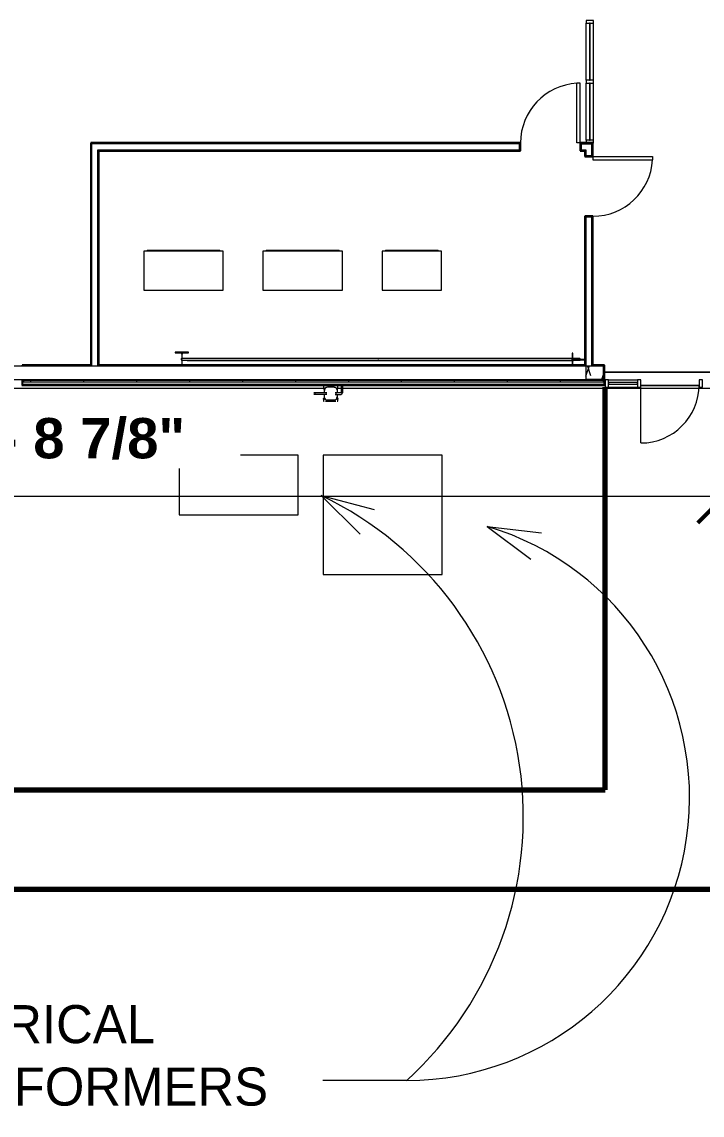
# Model space of a CAD drawing. Header units: inches. Extents: x 20001 to 27263, y -26025 to -18997.
# Drawn here: x 22459 to 22870, y -23240 to -22579 of the extents above; entities that cross this region are included whole.
import ezdxf

# ---------------------------------------------------------------- set-up
doc = ezdxf.new("R2010")
doc.units = ezdxf.units.IN
doc.header["$MEASUREMENT"] = 0
for name, color, linetype, lineweight in [('A-ANNO-DIMS', 211, 'Continuous', 9), ('A-ANNO-DIMS-256', 211, 'Continuous', 9), ('A-DOOR', 31, 'Continuous', 13), ('A-FLOR', 192, 'Continuous', 13), ('A-GLAZ-CURT', 52, 'Continuous', 13), ('A-GLAZ-CWMG', 51, 'Continuous', 13), ('A-SITE-ROAD', 130, 'Continuous', 70), ('A-SITE-SWLK', 140, 'Continuous', 70), ('A-WALL', 113, 'Continuous', 13), ('A-WALL-PATT', 111, 'Continuous', 25), ('C-TOPO', 7, 'Continuous', 13), ('E-ELEC-EQPM', 71, 'Continuous', 13), ('G-ANNO-TEXT', 231, 'Continuous', 9), ('I-WALL', 2, 'Continuous', 13), ('L-SITE-WALL', 31, 'Continuous', 13), ('P-SANR-FIXT', 6, 'Continuous', 13), ('S-BEAM', 12, 'Continuous', 13), ('S-COLS', 52, 'Continuous', 13)]:
    doc.layers.add(name, color=color, linetype=linetype, lineweight=lineweight)
doc.styles.add('Arial_B', font='arialbd.ttf', dxfattribs={"height": 24.354149})
doc.styles.add('Century Gothic', font='GOTHIC.TTF', dxfattribs={"height": 22.993789})
doc.dimstyles.new('OD_Dimension_1', dxfattribs={"dimscale": 12, "dimtxt": 24, "dimasz": 2.666667, "dimexe": 2, "dimexo": 1.333333, "dimgap": 1.333333, "dimtad": 1, "dimdec": 3, "dimrnd": 0.125, "dimzin": 1, "dimdsep": 46, "dimlunit": 4, "dimtxsty": 'Arial_B', "dimblk1": 'OBLIQUE', "dimblk2": 'OBLIQUE', "dimsah": 1, "dimcen": 0.09, "dimdle": 2, "dimazin": 0, "dimtfac": 1, "dimtdec": 4, "dimtix": 1, "dimtmove": 0, "dimatfit": 3, "dimfxl": 1, "dimtvp": 1, "dimtfill": 1, "dimfrac": 2, "dimtolj": 1, "dimtzin": 0, "dimlwd": 13, "dimlwe": 13, "dimarcsym": 2})
pattern_1 = [(0, (0, 0), (81.92, 20.48), [3.379, -58.061, 3.379, -58.061, -327.68]), (0, (0, 0), (81.92, 20.48), [-122.88, 3.379, -119.501, 3.379, -58.061, -143.36]), (0, (0, 0), (81.92, 20.48), [-307.2, 3.379, -37.581, 3.379, -99.021]), (120, (30.72, 10.24), (-58.6962, 60.704801), [3.379, -58.061, 3.379, -58.061, -327.68]), (120, (30.72, 10.24), (-58.6962, 60.704801), [-122.88, 3.379, -119.501, 3.379, -58.061, -143.36]), (120, (30.72, 10.24), (-58.6962, 60.704801), [-307.2, 3.379, -37.581, 3.379, -99.021]), (240, (40.96, 51.2), (-23.2238, -81.184801), [3.379, -58.061, 3.379, -58.061, -327.68]), (240, (40.96, 51.2), (-23.2238, -81.184801), [-122.88, 3.379, -119.501, 3.379, -58.061, -143.36]), (240, (40.96, 51.2), (-23.2238, -81.184801), [-307.2, 3.379, -37.581, 3.379, -99.021])]

# ---------------------------------------------------------------- blocks, each defined once
blk = doc.blocks.new('Struct_Xcel_Sports Complex_rvt-1-Site Plan - Phase 1')
at = {"layer": 'A-FLOR', "color": 7}
blk.add_line((22941.27, -22790.8), (22810.7, -22790.8), dxfattribs=at)
at = {"layer": 'L-SITE-WALL', "color": 7}
for p, q in [((22810.7, -22790.8), (22941.27, -22790.8)), ((22651.42, -22798.8), (22458.52, -22798.8)), ((22810.95, -22798.8), (22652.37, -22798.8)), ((22867.77, -22798.8), (22832.58, -22798.8))]:
    blk.add_line(p, q, dxfattribs=at)
blk = doc.blocks.new('Girt_C - 8_D-1405489-Site Plan - Phase 1')
at = {"layer": 'S-BEAM'}
for p, q in [((22799.39, -22787.3), (22318.39, -22787.3)), ((22318.39, -22787.49), (22318.39, -22787.3)), ((22318.39, -22795.12), (22318.39, -22787.49)), ((22799.39, -22787.3), (22799.39, -22787.49)), ((22799.39, -22787.49), (22799.39, -22795.12)), ((22318.39, -22795.3), (22318.39, -22795.12)), ((22318.39, -22795.3), (22799.39, -22795.3)), ((22799.39, -22795.12), (22799.39, -22795.3))]:
    blk.add_line(p, q, dxfattribs=at)
blk = doc.blocks.new('Transformer-Dry-Type-Siemens - 6x6x6-1004770-Site Plan - Phase 1')
at = {"layer": 'E-ELEC-EQPM'}
for p, q in [((36, 36), (-36, 36)), ((-36, 36), (-36, -36)), ((36, -36), (36, 36)), ((-36, -36), (36, -36))]:
    blk.add_line(p, q, dxfattribs=at)
blk = doc.blocks.new('Transformer-Dry-Type-Siemens - 6x3x6-1005805-Site Plan - Phase 1')
at = {"layer": 'E-ELEC-EQPM'}
for p, q in [((36, 18), (-36, 18)), ((-36, 18), (-36, -18)), ((36, -18), (36, 18)), ((-36, -18), (36, -18))]:
    blk.add_line(p, q, dxfattribs=at)
blk = doc.blocks.new('Door_Single_Storefront - one-1371403-Site Plan - Phase 1')
at = {"layer": 'A-DOOR'}
blk.add_line((-17.59375, -35.1875), (-17.59375, 0), dxfattribs=at)
blk.add_arc((-17.59375, 0), 35.1875, 270, 0, dxfattribs=at)
blk = doc.blocks.new('System Panel - INSULATED LOW-E GLAZING _SEE ELEVATIONS FOR U-FACTOR_ SHGC_ _ LT_-1769663-Site Plan - Phase 1')
at = {"layer": 'A-GLAZ-CURT', "lineweight": 9}
for p, q in [((8.81, -0.25), (-8.81, -0.25)), ((-8.81, -0.25), (-8.81, -1.25)), ((-8.81, -1.25), (8.81, -1.25)), ((8.81, -1.25), (8.81, -0.25))]:
    blk.add_line(p, q, dxfattribs=at)
at = {"layer": 'A-GLAZ-CURT'}
for p, q in [((-8.81, -1.25), (-8.81, -0.25)), ((8.81, -0.25), (-8.81, -0.25)), ((-8.81, -1.25), (8.81, -1.25)), ((8.81, -0.25), (8.81, -1.25))]:
    blk.add_line(p, q, dxfattribs=at)
blk = doc.blocks.new('Rectangular Mullion - Exterior 2_ x 4_5_-1769661-Site Plan - Phase 1')
at = {"layer": 'A-GLAZ-CWMG'}
for p, q in [((22812.95, -22795.43), (22830.58, -22795.43)), ((22812.95, -22799.93), (22830.58, -22799.93))]:
    blk.add_line(p, q, dxfattribs=at)
blk = doc.blocks.new('Rectangular Mullion - Exterior 2_ x 4_5_-1142379-Site Plan - Phase 1')
at = {"layer": 'A-GLAZ-CWMG'}
for p, q in [((-2, 3), (0, 3)), ((-2, -1.5), (-2, 3)), ((0, 3), (0, -1.5)), ((0, -1.5), (-2, -1.5))]:
    blk.add_line(p, q, dxfattribs=at)
blk = doc.blocks.new('Rectangular Mullion - Exterior 2_ x 4_5_-827464-Site Plan - Phase 1')
at = {"layer": 'A-GLAZ-CWMG'}
for p, q in [((-1, 3), (1, 3)), ((-1, -1.5), (-1, 3)), ((1, 3), (1, -1.5)), ((1, -1.5), (-1, -1.5))]:
    blk.add_line(p, q, dxfattribs=at)
blk = doc.blocks.new('Rectangular Mullion - Interior 1_75_ x 4_5_-1220307-Site Plan - Phase 1')
at = {"layer": 'A-GLAZ-CWMG'}
for p, q in [((-1.75, 1.5), (0, 1.5)), ((-1.75, -3), (-1.75, 1.5)), ((0, 1.5), (0, -3)), ((0, -3), (-1.75, -3))]:
    blk.add_line(p, q, dxfattribs=at)
blk = doc.blocks.new('System Panel - Interior Glazing-1220306-Site Plan - Phase 1')
at = {"layer": 'A-GLAZ-CURT', "lineweight": 9}
for p, q in [((17.21875, 0.9375), (-17.21875, 0.9375)), ((-17.21875, 0.9375), (-17.21875, 0.5625)), ((-17.21875, 0.5625), (17.21875, 0.5625)), ((17.21875, 0.5625), (17.21875, 0.9375))]:
    blk.add_line(p, q, dxfattribs=at)
blk = doc.blocks.new('Rectangular Mullion - Interior 1_75_ x 4_5_-1214730-Site Plan - Phase 1')
at = {"layer": 'A-GLAZ-CWMG'}
for p, q in [((22799.52, -22650.74), (22799.52, -22616.3)), ((22804.02, -22650.74), (22804.02, -22616.3))]:
    blk.add_line(p, q, dxfattribs=at)
blk = doc.blocks.new('Rectangular Mullion - Interior 1_75_ x 4_5_-1220285-Site Plan - Phase 1')
at = {"layer": 'A-GLAZ-CWMG'}
for p, q in [((-0.875, 1.5), (0.875, 1.5)), ((-0.875, -3), (-0.875, 1.5)), ((0.875, 1.5), (0.875, -3)), ((0.875, -3), (-0.875, -3))]:
    blk.add_line(p, q, dxfattribs=at)
blk = doc.blocks.new('Round Bar - 1_-1778723-Site Plan - Phase 1')
at = {"layer": 'S-BEAM'}
for p, q in [((22791.14, -22782.55), (22555.06, -22782.55)), ((22555.06, -22783.55), (22674.18, -22783.55)), ((22795.82, -22782.55), (22791.61, -22782.55)), ((22792.01, -22783.55), (22795.82, -22783.55))]:
    blk.add_line(p, q, dxfattribs=at)
for centre, start_param, end_param in [((22555.06, -22783.05), 0, 3.141593), ((22555.06, -22783.05), 3.141593, 6.283185), ((22795.82, -22783.05), 4.712389, 6.283185), ((22795.82, -22783.05), 3.141593, 3.707225)]:
    blk.add_ellipse(centre, major_axis=(0, 0.5), ratio=0.535131, start_param=start_param, end_param=end_param, dxfattribs=at)
blk = doc.blocks.new('Round Bar - 1_-1778817-Site Plan - Phase 1')
at = {"layer": 'S-BEAM'}
for p, q in [((22791.18, -22782.8), (22673.67, -22782.8)), ((22558.4, -22783.8), (22791.18, -22783.8))]:
    blk.add_line(p, q, dxfattribs=at)
for start_param, end_param in [(0, 3.141593), (3.141593, 6.283185)]:
    blk.add_ellipse((22791.18, -22783.3), major_axis=(0, 0.5), ratio=0.56248, start_param=start_param, end_param=end_param, dxfattribs=at)
blk = doc.blocks.new('Transformer Switchboard - 24_deep x 48_ wide x 90_H-1281217-Site Plan - Phase 1')
at = {"layer": 'E-ELEC-EQPM'}
for p, q in [((24, 0), (-24, 0)), ((-24, 0), (-24, -23.5)), ((24, -23.5), (24, 0)), ((-24, -23.5), (24, -23.5)), ((-22, -23.5), (-22, -24)), ((22, -24), (-22, -24)), ((22, -24), (22, -23.5))]:
    blk.add_line(p, q, dxfattribs=at)
blk = doc.blocks.new('Transformer Switchboard - 24_deep x 36_ wide x 90_H-1281523-Site Plan - Phase 1')
at = {"layer": 'E-ELEC-EQPM'}
for p, q in [((18, 0), (-18, 0)), ((-18, 0), (-18, -23.5)), ((18, -23.5), (18, 0)), ((-18, -23.5), (18, -23.5)), ((-16, -23.5), (-16, -24)), ((16, -24), (-16, -24)), ((16, -24), (16, -23.5))]:
    blk.add_line(p, q, dxfattribs=at)
blk = doc.blocks.new('Single-Flush - 36_ x 84_-1318898-Site Plan - Phase 1')
at = {"layer": 'A-DOOR'}
for p, q in [((16, 2.44), (16, 38.45)), ((18, 38.45), (16, 38.45)), ((18, 2.44), (18, 38.45)), ((18, 2.44), (16, 2.44))]:
    blk.add_line(p, q, dxfattribs=at)
at = {"layer": 'A-DOOR', "lineweight": 9}
blk.add_arc((18, 2.44), 36.07, 93.17885, 180, dxfattribs=at)
blk = doc.blocks.new('Rectangular Mullion - Interior 1_75_ x 4_5_-1314717-Site Plan - Phase 1')
at = {"layer": 'A-GLAZ-CWMG'}
for p, q in [((22799.52, -22542.18), (22799.52, -22507.74)), ((22804.02, -22542.18), (22804.02, -22507.74))]:
    blk.add_line(p, q, dxfattribs=at)
blk = doc.blocks.new('Rectangular Mullion - Interior 1_75_ x 4_5_-1314720-Site Plan - Phase 1')
at = {"layer": 'A-GLAZ-CWMG'}
for p, q in [((-0.875, 1.5), (0.875, 1.5)), ((-0.875, -3), (-0.875, 1.5)), ((0.875, 1.5), (0.875, -3)), ((0.875, -3), (-0.875, -3))]:
    blk.add_line(p, q, dxfattribs=at)
blk = doc.blocks.new('gas_meter-250_cfh_2214 - gas_meter-250_cfh_2214-1353211-Site Plan - Phase 1')
at = {"layer": 'P-SANR-FIXT'}
for p, q in [((-2.99, 0.37), (-9.24, 0.37)), ((-4.4, 4.34), (-4.4, 3.16)), ((-4.4, 3.16), (-4.06, 3.16)), ((-3.79, 4.61), (-4.13, 4.61)), ((-4.06, 3.16), (-3.31, 3.16)), ((-3.96, 1.77), (-3.96, 0.36)), ((-3.96, 1.77), (-3.96, 0.36)), ((-3.75, 2.97), (-3.75, 2.59)), ((-3.75, 2.18), (-3.75, 1.77)), ((-3.68, 2.18), (-3.75, 2.18)), ((3.06, 4.61), (-3.06, 4.61)), ((2.04, 3.77), (-1.96, 3.77)), ((2.04, 3.77), (-1.96, 3.77)), ((3.33, 3.16), (4.06, 3.16)), ((6.15, 0.5), (3.51, 0.5)), ((3.75, 2.62), (3.75, 2.97)), ((4.13, 4.61), (3.79, 4.61)), ((4.4, 3.16), (3.97, 2.46)), ((4.04, 0.48), (4.04, 1.77)), ((4.04, 0.48), (4.04, 1.77)), ((4.06, 3.16), (4.4, 3.16)), ((4.4, 3.16), (4.4, 4.34)), ((6.26, 5.12), (6.26, 0.61)), ((7.26, 0.61), (7.26, 5.12)), ((-9.94, 0), (-10.24, 0)), ((-9.24, 0), (-9.47, 0)), ((-9.24, -0.38), (-2.99, -0.38)), ((-4.4, -3.34), (-4.33, -3.13)), ((-4.4, -3.34), (-4.4, -4.57)), ((-4.06, -3.34), (-4.4, -3.34)), ((-4.28, -4.69), (-3.94, -4.69)), ((-3.31, -3.34), (-4.06, -3.34)), ((-3.96, -0.36), (-3.96, -1.98)), ((-3.96, -0.36), (-3.96, -1.98)), ((-3.75, -1.98), (-3.75, -2.1)), ((-3.75, -2.66), (-3.75, -3.07)), ((-3.75, -3.07), (-3.62, -3.07)), ((-3.62, -3.07), (-3.75, -3.07)), ((-3.06, -4.69), (3.06, -4.69)), ((-2.65, 0), (-2.99, 0)), ((-2.49, -3.98), (-2.72, -3.75)), ((-1.97, -3.98), (-2.49, -3.98)), ((-2.49, -3.98), (-1.97, -3.98)), ((-2.47, -3.75), (-1.97, -3.75)), ((-2.24, 0), (-2.4, 0)), ((2.03, -3.98), (-1.97, -3.98)), ((-1.96, -3.98), (2.04, -3.98)), ((-1.96, -3.98), (2.04, -3.98)), ((2.03, -3.98), (2.55, -3.98)), ((2.55, -3.98), (2.03, -3.98)), ((2.04, -3.75), (2.22, -3.75)), ((2.78, -3.75), (2.55, -3.98)), ((2.76, 0), (2.84, 0)), ((3.25, 0), (3.51, 0)), ((4.06, -3.34), (3.37, -3.34)), ((3.51, -0.5), (6.15, -0.5)), ((3.62, -3.07), (3.75, -3.07)), ((3.75, -3.07), (3.62, -3.07)), ((3.75, -2.59), (3.75, -2.44)), ((3.75, -3.07), (3.75, -2.85)), ((3.94, -4.69), (4.28, -4.69)), ((4.04, -1.98), (4.04, -0.47)), ((4.04, -1.98), (4.04, -0.47)), ((4.4, -3.34), (4.06, -3.34)), ((4.4, -4.57), (4.4, -3.34))]:
    blk.add_line(p, q, dxfattribs=at)
at = {"layer": 'P-SANR-FIXT', "flags": 128}
for points in [[(-9.24, 0.37), (-9.89, 0.37), (-10.22, 0.37), (-10.24, 0.37)], [(-3.88, 2.47), (-4.12, 2.61), (-4.4, 3.16)], [(-1.96, 3.77), (-2.92, 3.52), (-3.64, 2.85), (-3.95, 1.9), (-3.96, 1.77)], [(-2.24, 0.37), (-2.47, 0.37), (-2.99, 0.37)], [(4.04, 1.77), (3.8, 2.73), (3.12, 3.46), (2.18, 3.77), (2.04, 3.77)], [(3.51, 0.5), (2.97, 0.5), (2.76, 0.5)], [(6.26, 0.61), (6.21, 0.52), (6.15, 0.5)], [(6.15, -0.5), (6.85, -0.26), (7.24, 0.36), (7.26, 0.61)], [(-10.24, -0.38), (-10, -0.38), (-9.39, -0.38), (-9.24, -0.38)], [(-4.31, -3.08), (-4.16, -2.65), (-4, -2.56)], [(-3.96, -1.98), (-3.71, -2.94), (-3.03, -3.67), (-2.09, -3.98), (-1.96, -3.98)], [(-2.99, -0.38), (-2.44, -0.38), (-2.24, -0.38)], [(2.04, -3.98), (3.01, -3.73), (3.73, -3.06), (4.04, -2.11), (4.04, -1.98)], [(2.76, -0.5), (3, -0.5), (3.51, -0.5)], [(3.75, -2.41), (4.11, -2.6), (4.4, -3.27), (4.4, -3.34)]]:
    blk.add_lwpolyline(points, dxfattribs=at)
at = {"layer": 'P-SANR-FIXT'}
for centre, radius, start, end in [((-1.96, 1.77), 2, 90, 180), ((-1.96, 1.77), 1.84, 165, 180), ((2.04, 1.77), 2, 360, 90), ((2.04, 1.77), 1.84, 75, 90), ((-1.96, -1.98), 2, 180, 270), ((-1.96, -1.98), 1.84, 255, 270), ((2.04, -1.98), 2, 270, 360), ((2.04, -1.98), 1.84, 345, 0)]:
    blk.add_arc(centre, radius, start, end, dxfattribs=at)
blk = doc.blocks.new('Single-Flush - 36_ x 84_-1318930-Site Plan - Phase 1')
at = {"layer": 'A-DOOR'}
for p, q in [((16, -2.44), (16, -38.45)), ((18, -2.44), (16, -2.44)), ((18, -2.44), (18, -38.45)), ((18, -38.45), (16, -38.45))]:
    blk.add_line(p, q, dxfattribs=at)
at = {"layer": 'A-DOOR', "lineweight": 9}
blk.add_arc((18, -2.44), 36.07, 180, 266.82115, dxfattribs=at)
blk = doc.blocks.new('DIMBLOCK70-Site Plan - Phase 1')
at = {"layer": 'A-ANNO-DIMS-256', "lineweight": 13}
for p, q in [((22058.14, -22806.8), (22058.14, -22889.77)), ((22058.14, -22865.77), (22058.14, -22806.8)), ((22883.02, -22859.15), (22883.02, -22889.77)), ((22883.02, -22865.77), (22883.02, -22859.15)), ((22058.14, -22865.77), (22883.02, -22865.77))]:
    blk.add_line(p, q, dxfattribs=at)
at = {"layer": 'A-ANNO-DIMS-256', "lineweight": 50}
for p, q in [((22058.14, -22865.77), (22074.14, -22849.77)), ((22883.02, -22865.77), (22899.02, -22849.77)), ((22058.14, -22865.77), (22042.14, -22881.77)), ((22883.02, -22865.77), (22867.02, -22881.77))]:
    blk.add_line(p, q, dxfattribs=at)
at = {"layer": 'A-ANNO-DIMS-256', "color": 0, "lineweight": 13, "insert": (22389.24, -22818.56), "char_height": 24.3541, "width": 195.2, "attachment_point": 1, "line_spacing_factor": 0.938532, "style": 'Arial_B', "bg_fill": 3, "box_fill_scale": 1.25, "bg_fill_color": 0, "bg_fill_transparency": 0}
blk.add_mtext('68\' - 8 7/8"', dxfattribs=at)
blk = doc.blocks.new('_Oblique')
at = {"color": 0, "linetype": 'ByBlock', "lineweight": -2}
blk.add_line((-0.5, -0.5), (0.5, 0.5), dxfattribs=at)
blk = doc.blocks.new('DIMBLOCK71-Site Plan - Phase 1')
at = {"layer": 'A-ANNO-DIMS-256', "lineweight": 50}
for p, q in [((22883.02, -22865.77), (22899.02, -22849.77)), ((23954.27, -22865.77), (23970.27, -22849.77)), ((22883.02, -22865.77), (22867.02, -22881.77)), ((23954.27, -22865.77), (23938.27, -22881.77))]:
    blk.add_line(p, q, dxfattribs=at)
at = {"layer": 'A-ANNO-DIMS-256', "lineweight": 13}
for p, q in [((22883.02, -22859.15), (22883.02, -22889.77)), ((22883.02, -22865.77), (22883.02, -22859.15)), ((23954.27, -22859.15), (23954.27, -22889.77)), ((23954.27, -22865.77), (23954.27, -22859.15)), ((22883.02, -22865.77), (23954.27, -22865.77))]:
    blk.add_line(p, q, dxfattribs=at)
at = {"layer": 'A-ANNO-DIMS-256', "color": 0, "lineweight": 13, "insert": (23337.31, -22818.56), "char_height": 24.3541, "width": 195.2, "attachment_point": 1, "line_spacing_factor": 0.938532, "style": 'Arial_B', "bg_fill": 3, "box_fill_scale": 1.25, "bg_fill_color": 0, "bg_fill_transparency": 0}
blk.add_mtext('89\' - 3 1/4"', dxfattribs=at)

msp = doc.modelspace()

# ---------------------------------------------------------------- hatches: boundary and pattern name
at = {"layer": 'A-WALL-PATT', "lineweight": 9}
h = msp.add_hatch(dxfattribs=at)
h.set_pattern_fill('FP_9', color=256, style=0, pattern_type=2)
h.set_pattern_definition(pattern_1)
h.paths.add_polyline_path([(22795.9527, -22654.8028), (22796.5777, -22654.8028), (22796.5777, -22652.9903), (22803.0152, -22652.9903), (22803.0152, -22652.3653), (22795.9527, -22652.3653)], flags=0)
h.paths.add_polyline_path([(22759.3277, -22654.8028), (22759.9527, -22654.8028), (22759.9527, -22652.3653), (22500.1402, -22652.3653), (22500.1402, -22652.9903), (22759.3277, -22652.9903)], flags=0)
h = msp.add_hatch(dxfattribs=at)
h.set_pattern_fill('FP_9', color=256, style=0, pattern_type=2)
h.set_pattern_definition(pattern_1)
h.paths.add_polyline_path([(22759.9527, -22657.2403), (22759.9527, -22654.8028), (22759.3277, -22654.8028), (22759.3277, -22656.6153), (22504.3902, -22656.6153), (22504.3902, -22657.2403), (22752.5557, -22657.2403)], flags=0)
h.paths.add_polyline_path([(22795.9527, -22657.2403), (22798.7652, -22657.2403), (22798.7652, -22656.6153), (22796.5777, -22656.6153), (22796.5777, -22654.8028), (22795.9527, -22654.8028)], flags=0)
h = msp.add_hatch(dxfattribs=at)
h.set_pattern_fill('FP_9', color=256, style=0, pattern_type=2)
h.set_pattern_definition(pattern_1)
h.paths.add_polyline_path([(22505.0152, -22787.3028), (22505.0152, -22657.2403), (22504.3902, -22657.2403), (22504.3902, -22787.3028)], flags=0)
h = msp.add_hatch(dxfattribs=at)
h.set_pattern_fill('FP_10', color=256, style=0, pattern_type=2)
h.set_pattern_definition([(161.57, (1.28, 1.28), (-10.24040374, -0.00056827), [0, -72.858, 8.09, 0]), (18.43, (-1.28, 1.28), (-10.24040374, 0.00056827), [0, -72.858, 8.09, 0]), (108.43, (1.28, 1.28), (5.1184649, -25.6019259), [24.282, -56.666]), (71.57, (-1.28, 1.28), (5.1184649, 25.6019259), [24.282, -56.666])])
h.paths.add_polyline_path([(22318.3902, -22795.3028), (22318.3902, -22787.3028), (22314.7652, -22787.4122), (22314.7652, -22795.3028)], flags=0)
h.paths.add_polyline_path([(22806.0011, -22795.3028), (22809.9527, -22795.3028), (22809.9527, -22787.3028), (22799.3902, -22787.4122), (22799.3902, -22795.3028)], flags=0)
h = msp.add_hatch(dxfattribs=at)
h.set_pattern_fill('FP_12', color=256, style=0, pattern_type=2)
h.set_pattern_definition([(0, (0, 0), (40.96, 10.24), [3.379, -27.341, 3.379, -27.341, -163.84]), (0, (0, 0), (40.96, 10.24), [-61.44, 3.379, -58.061, 3.379, -27.341, -71.68]), (0, (0, 0), (40.96, 10.24), [-153.6, 3.379, -17.101, 3.379, -47.821]), (120, (15.36, 5.12), (-29.3481, 30.3524005), [3.379, -27.341, 3.379, -27.341, -163.84]), (120, (15.36, 5.12), (-29.3481, 30.3524005), [-61.44, 3.379, -58.061, 3.379, -27.341, -71.68]), (120, (15.36, 5.12), (-29.3481, 30.3524005), [-153.6, 3.379, -17.101, 3.379, -47.821]), (240, (20.48, 25.6), (-11.6119, -40.5924005), [3.379, -27.341, 3.379, -27.341, -163.84]), (240, (20.48, 25.6), (-11.6119, -40.5924005), [-61.44, 3.379, -58.061, 3.379, -27.341, -71.68]), (240, (20.48, 25.6), (-11.6119, -40.5924005), [-153.6, 3.379, -17.101, 3.379, -47.821])])
h.paths.add_polyline_path([(22806.0011, -22795.8028), (22809.9527, -22795.8028), (22809.9527, -22795.3028), (22459.5152, -22795.3028), (22459.5152, -22795.8028), (22779.2784, -22795.8028)], flags=0)
h.paths.add_polyline_path([(22314.7652, -22795.8028), (22419.3277, -22795.8028), (22419.3277, -22795.3028), (22314.7652, -22795.303)], flags=0)
h = msp.add_hatch(dxfattribs=at)
h.set_pattern_fill('FP_13', color=256, style=0, pattern_type=2)
h.set_pattern_definition([(0, (0, 0), (0, 32), []), (90, (0, 0), (-32, 2e-15), [])])
h.paths.add_polyline_path([(22419.3277, -22796.8028), (22419.3277, -22795.8028), (22314.7652, -22795.8028), (22314.7652, -22796.8028), (22324.9931, -22796.8028)], flags=0)
h.paths.add_polyline_path([(22485.3291, -22796.8028), (22809.9527, -22796.8028), (22809.9527, -22795.8028), (22459.5152, -22795.8028), (22459.5152, -22796.8028)], flags=0)
at = {"layer": 'S-COLS', "lineweight": 9}
h = msp.add_hatch(dxfattribs=at)
h.set_pattern_fill('FP_8', color=256, style=0, pattern_type=2)
h.set_pattern_definition([(45, (0, 0), (-25.342707, 25.342707), []), (45, (0, 38.4), (-25.342707, 25.342707), [])])
h.paths.add_polyline_path([(22791.5738, -22787.3028), (22791.5738, -22784.1387), (22791.7763, -22783.6498), (22792.2652, -22783.4473), (22798.2652, -22783.4473), (22798.7541, -22783.6498), (22798.9566, -22784.1387), (22798.9566, -22787.3028), (22799.3902, -22787.3028), (22799.3902, -22779.3028), (22798.9566, -22779.3028), (22798.9566, -22782.4669), (22798.7541, -22782.9558), (22798.2652, -22783.1583), (22792.2652, -22783.1583), (22791.7763, -22782.9558), (22791.5738, -22782.4669), (22791.5738, -22779.3028), (22791.1402, -22779.3028), (22791.216, -22782.832), (22791.3751, -22782.9493), (22791.4575, -22783.3028), (22791.3751, -22783.6564), (22791.1402, -22783.8293), (22791.1402, -22787.3028)], flags=0)

# ---------------------------------------------------------------- linework, layer by layer
at = {"layer": 'A-SITE-ROAD'}
msp.add_line((22031.2352, -23103.0856), (23200.6077, -23103.0856), dxfattribs=at)
at = {"layer": 'A-SITE-SWLK'}
for p, q in [((22811.0152, -23043.0856), (22811.0152, -22799.9278)), ((22178.1402, -23043.0856), (22811.0152, -23043.0856))]:
    msp.add_line(p, q, dxfattribs=at)
at = {"layer": 'A-WALL', "lineweight": 9}
for p, q in [((22759.3277, -22652.9903), (22500.7652, -22652.9903)), ((22500.7652, -22787.3028), (22500.7652, -22652.9903)), ((22504.3902, -22656.6153), (22759.3277, -22656.6153)), ((22504.3902, -22787.3028), (22504.3902, -22656.6153)), ((22759.3277, -22656.6153), (22759.3277, -22652.9903)), ((22796.5777, -22652.9903), (22796.5777, -22656.6153)), ((22796.5777, -22652.9903), (22803.0152, -22652.9903)), ((22796.5777, -22656.6153), (22799.3902, -22656.6153)), ((22799.3902, -22656.6153), (22799.3902, -22659.9591)), ((22803.0152, -22659.9591), (22803.0152, -22652.9903)), ((22799.3902, -22659.9591), (22803.0152, -22659.9591)), ((22799.3902, -22697.2091), (22799.3902, -22787.3028)), ((22803.0152, -22697.2091), (22799.3902, -22697.2091)), ((22803.0152, -22787.3028), (22803.0152, -22697.2091)), ((22500.1402, -22786.5528), (22500.1402, -22787.3028)), ((22505.0152, -22786.5528), (22505.0152, -22787.3028)), ((22798.7652, -22786.5528), (22798.7652, -22787.3028)), ((22809.9527, -22787.3028), (22799.3902, -22787.3028)), ((22803.6402, -22786.5528), (22803.6402, -22787.3028)), ((22809.9527, -22796.8028), (22809.9527, -22787.3028)), ((22810.7027, -22796.8028), (22458.7652, -22796.8028)), ((22459.5152, -22795.2576), (22459.5152, -22796.8028)), ((22809.9527, -22795.8028), (22459.5152, -22795.8028)), ((22809.9527, -22795.3028), (22799.3902, -22795.3028)), ((22810.7027, -22798.3028), (22458.7652, -22798.3028))]:
    msp.add_line(p, q, dxfattribs=at)
at = {"layer": 'A-WALL', "lineweight": 25}
for p, q in [((22500.1402, -22786.5528), (22458.7652, -22786.5528)), ((22458.7652, -22786.5528), (22458.7652, -22787.3028)), ((22798.7652, -22786.5528), (22505.0152, -22786.5528)), ((22810.7027, -22786.5528), (22803.6402, -22786.5528)), ((22810.7027, -22798.6153), (22810.7027, -22786.5528)), ((22458.7652, -22795.2577), (22458.7652, -22798.6153)), ((22458.7652, -22798.6153), (22810.7027, -22798.6153))]:
    msp.add_line(p, q, dxfattribs=at)
at = {"layer": 'C-TOPO'}
for p, q in [((22811.0156, -23043.085), (22811.0156, -22799.9278)), ((22811.0156, -22799.9278), (22811.0156, -23043.085)), ((22832.5777, -22798.8032), (22867.7652, -22798.8032)), ((22867.7652, -22798.8032), (22832.5777, -22798.8032)), ((22178.1401, -23043.085), (22811.0156, -23043.085)), ((22811.0156, -23043.085), (22178.1401, -23043.085)), ((23200.6084, -23103.085), (22031.2354, -23103.085)), ((22031.2354, -23103.085), (23200.6084, -23103.085))]:
    msp.add_line(p, q, dxfattribs=at)
at = {"layer": 'G-ANNO-TEXT', "color": 137}
for p, q in [((22639.4266, -22865.3521), (22671.4425, -22873.8672)), ((22639.4266, -22865.3521), (22662.8956, -22888.7343)), ((22739.6773, -22884.0127), (22772.5689, -22887.9703)), ((22739.6773, -22884.0127), (22766.1835, -22903.8859)), ((22691.1977, -23218.6451), (22607.4385, -23218.6451))]:
    msp.add_line(p, q, dxfattribs=at)
for centre, radius, start, end in [((22546.3058, -23059.4376), 215.2689, 312.304778, 64.368633), ((22691.1977, -23047.8172), 170.8279, 270, 73.5133343)]:
    msp.add_arc(centre, radius, start, end, dxfattribs=at)
at = {"layer": 'I-WALL', "lineweight": 25}
for p, q in [((22759.9527, -22652.3653), (22500.1402, -22652.3653)), ((22500.1402, -22652.3653), (22500.1402, -22786.5528)), ((22505.0152, -22657.2403), (22759.9527, -22657.2403)), ((22505.0152, -22786.5528), (22505.0152, -22657.2403)), ((22759.9527, -22657.2403), (22759.9527, -22652.3653)), ((22803.6402, -22652.3653), (22795.9527, -22652.3653)), ((22795.9527, -22652.3653), (22795.9527, -22657.2403)), ((22795.9527, -22657.2403), (22798.7652, -22657.2403)), ((22798.7652, -22657.2403), (22798.7652, -22660.5841)), ((22803.6402, -22660.5841), (22803.6402, -22652.3653)), ((22798.7652, -22660.5841), (22803.6402, -22660.5841)), ((22798.7652, -22696.5841), (22798.7652, -22786.5528)), ((22803.6402, -22696.5841), (22798.7652, -22696.5841)), ((22803.6402, -22786.5528), (22803.6402, -22696.5841))]:
    msp.add_line(p, q, dxfattribs=at)
at = {"layer": 'L-SITE-WALL'}
for p, q in [((22640.8238, -22800.8028), (22056.1402, -22800.8028)), ((22458.5152, -22798.8028), (22651.4213, -22798.8028)), ((22641.5184, -22800.8028), (22641.1631, -22800.8028)), ((22649.1173, -22800.8028), (22648.7709, -22800.8028)), ((22651.437, -22800.8028), (22649.4566, -22800.8028)), ((22652.3665, -22798.8028), (22810.9527, -22798.8028)), ((25232.8238, -22800.8028), (22652.3872, -22800.8028)), ((22832.5777, -22798.8028), (22867.7652, -22798.8028))]:
    msp.add_line(p, q, dxfattribs=at)
at = {"layer": 'S-COLS', "lineweight": 15}
for p, q in [((22559.2652, -22778.8028), (22551.2652, -22778.8028)), ((22551.2652, -22778.8028), (22551.2652, -22779.2364)), ((22551.2652, -22779.2364), (22554.4293, -22779.2364)), ((22555.1207, -22779.9278), (22555.1207, -22782.5528)), ((22555.1207, -22783.5528), (22555.1207, -22786.1778)), ((22555.4098, -22782.5528), (22555.4098, -22779.9278)), ((22555.4098, -22786.1778), (22555.4098, -22783.5528)), ((22556.1012, -22779.2364), (22559.2652, -22779.2364)), ((22559.2652, -22779.2364), (22559.2652, -22778.8028)), ((22791.5738, -22779.3028), (22791.1402, -22779.3028)), ((22791.1402, -22779.3028), (22791.1402, -22782.8028)), ((22791.5738, -22782.4669), (22791.5738, -22779.3028)), ((22798.2652, -22783.1583), (22792.2652, -22783.1583)), ((22792.2652, -22783.4473), (22798.2652, -22783.4473)), ((22799.3902, -22779.3028), (22798.9566, -22779.3028)), ((22798.9566, -22779.3028), (22798.9566, -22782.4669)), ((22799.3902, -22787.3028), (22799.3902, -22779.3028)), ((22554.4293, -22786.8692), (22551.2652, -22786.8692)), ((22551.2652, -22786.8692), (22551.2652, -22787.3028)), ((22559.2652, -22786.8692), (22556.1012, -22786.8692)), ((22559.2652, -22787.3028), (22559.2652, -22786.8692)), ((22791.1402, -22783.8028), (22791.1402, -22787.3028)), ((22791.5738, -22787.3028), (22791.5738, -22784.1387)), ((22798.9566, -22784.1387), (22798.9566, -22787.3028))]:
    msp.add_line(p, q, dxfattribs=at)
for centre, start, end in [((22554.4293, -22779.9278), 0, 90), ((22556.1012, -22779.9278), 90, 180), ((22792.2652, -22782.4669), 180, 270), ((22792.2652, -22784.1387), 90, 180), ((22798.2652, -22782.4669), 270, 0), ((22798.2652, -22784.1387), 0, 90), ((22554.4293, -22786.1778), 270, 0), ((22556.1012, -22786.1778), 180, 270)]:
    msp.add_arc(centre, 0.6914, start, end, dxfattribs=at)

# ---------------------------------------------------------------- block references
at = {"layer": 'A-DOOR'}
for name, p in [('Single-Flush - 36_ x 84_-1318898-Site Plan - Phase 1', (22777.9527, -22654.8028)), ('Door_Single_Storefront - one-1371403-Site Plan - Phase 1', (22850.1715, -22798.4278))]:
    msp.add_blockref(name, p, dxfattribs=at)
at = {"layer": 'A-DOOR', "rotation": 89.99999999999206}
msp.add_blockref('Single-Flush - 36_ x 84_-1318930-Site Plan - Phase 1', (22801.2027, -22678.5841), dxfattribs=at)
at = {"layer": 'A-GLAZ-CURT'}
for name, p, rotation in [('System Panel - Interior Glazing-1220306-Site Plan - Phase 1', (22801.0152, -22597.3341), 270.0000000000069), ('System Panel - Interior Glazing-1220306-Site Plan - Phase 1', (22801.0152, -22633.5216), 270.0000000000069), ('System Panel - INSULATED LOW-E GLAZING _SEE ELEVATIONS FOR U-FACTOR_ SHGC_ _ LT_-1769663-Site Plan - Phase 1', (22821.7652, -22798.4278), 180)]:
    msp.add_blockref(name, p, dxfattribs=dict(at, rotation=rotation))
at = {"layer": 'A-GLAZ-CWMG', "extrusion": (0, 0, -1), "rotation": 269.9999999999931}
for name, p in [('Rectangular Mullion - Interior 1_75_ x 4_5_-1314720-Site Plan - Phase 1', (-22801.0152, -22579.2403)), ('Rectangular Mullion - Interior 1_75_ x 4_5_-1220285-Site Plan - Phase 1', (-22801.0152, -22615.4278)), ('Rectangular Mullion - Interior 1_75_ x 4_5_-1220307-Site Plan - Phase 1', (-22801.0152, -22652.4903))]:
    msp.add_blockref(name, p, dxfattribs=at)
at = {"layer": 'A-GLAZ-CWMG'}
for name, p in [('Rectangular Mullion - Interior 1_75_ x 4_5_-1314717-Site Plan - Phase 1', (0, -72.375)), ('Rectangular Mullion - Interior 1_75_ x 4_5_-1214730-Site Plan - Phase 1', (0, 0)), ('Rectangular Mullion - Exterior 2_ x 4_5_-1769661-Site Plan - Phase 1', (0, 0))]:
    msp.add_blockref(name, p, dxfattribs=at)
at = {"layer": 'A-GLAZ-CWMG', "extrusion": (0, 0, -1)}
for name, p in [('Rectangular Mullion - Exterior 2_ x 4_5_-1142379-Site Plan - Phase 1', (-22810.9527, -22798.4278)), ('Rectangular Mullion - Exterior 2_ x 4_5_-827464-Site Plan - Phase 1', (-22831.5777, -22798.4278)), ('Rectangular Mullion - Exterior 2_ x 4_5_-827464-Site Plan - Phase 1', (-22868.7652, -22798.4278))]:
    msp.add_blockref(name, p, dxfattribs=at)
at = {"layer": 'E-ELEC-EQPM', "rotation": 180}
for name, p in [('Transformer Switchboard - 24_deep x 48_ wide x 90_H-1281217-Site Plan - Phase 1', (22556.1988, -22741.2403)), ('Transformer Switchboard - 24_deep x 48_ wide x 90_H-1281217-Site Plan - Phase 1', (22628.1988, -22741.2403)), ('Transformer Switchboard - 24_deep x 36_ wide x 90_H-1281523-Site Plan - Phase 1', (22694.1988, -22741.2403))]:
    msp.add_blockref(name, p, dxfattribs=at)
at = {"layer": 'E-ELEC-EQPM'}
for name, p in [('Transformer-Dry-Type-Siemens - 6x3x6-1005805-Site Plan - Phase 1', (22589.5152, -22859.0528)), ('Transformer-Dry-Type-Siemens - 6x6x6-1004770-Site Plan - Phase 1', (22676.5777, -22877.0528))]:
    msp.add_blockref(name, p, dxfattribs=at)
at = {"layer": 'P-SANR-FIXT'}
msp.add_blockref('gas_meter-250_cfh_2214 - gas_meter-250_cfh_2214-1353211-Site Plan - Phase 1', (22645.1402, -22803.7403), dxfattribs=at)
at = {"layer": 'S-BEAM'}
for name in ['Round Bar - 1_-1778723-Site Plan - Phase 1', 'Round Bar - 1_-1778817-Site Plan - Phase 1', 'Girt_C - 8_D-1405489-Site Plan - Phase 1']:
    msp.add_blockref(name, (0, 0), dxfattribs=at)

# ---------------------------------------------------------------- next in the draw order: texts
at = {"layer": 'G-ANNO-TEXT', "color": 137, "insert": (22349.3585, -23173.1751), "char_height": 22.993789, "width": 285.12, "attachment_point": 1, "line_spacing_factor": 0.984117, "style": 'Century Gothic', "bg_fill": 3, "box_fill_scale": 1.25, "bg_fill_color": 0, "bg_fill_transparency": 0}
msp.add_mtext('ELECTRICAL\\PTRANSFORMERS', dxfattribs=at)

# ---------------------------------------------------------------- next in the draw order: dimensions: what is measured, and where the dimension line sits
at = {"layer": 'A-ANNO-DIMS', "lineweight": 13}
dim = msp.add_linear_dim(base=(22883.0152, -22865.7747), p1=(22058.1402, -22790.8028), p2=(22883.0152, -22843.1473), dimstyle='OD_Dimension_1', override={"dimpost": '<>', "dimfxl": 826.534157}, dxfattribs=at)
dim.commit()
dim.dimension.update_dxf_attribs({"geometry": 'DIMBLOCK70-Site Plan - Phase 1', "text_midpoint": (22470.5777, -22837.174)})

# ---------------------------------------------------------------- next in the draw order: block references
at = {"lineweight": 5}
msp.add_blockref('Struct_Xcel_Sports Complex_rvt-1-Site Plan - Phase 1', (0, 0), dxfattribs=at)

# ---------------------------------------------------------------- next in the draw order: dimensions: what is measured, and where the dimension line sits
at = {"layer": 'A-ANNO-DIMS', "lineweight": 13}
dim = msp.add_linear_dim(base=(23954.2652, -22865.7747), p1=(22883.0152, -22843.1473), p2=(23954.2652, -22843.1473), dimstyle='OD_Dimension_1', override={"dimpost": '<>', "dimfxl": 1071.25}, dxfattribs=at)
dim.commit()
dim.dimension.update_dxf_attribs({"geometry": 'DIMBLOCK71-Site Plan - Phase 1', "text_midpoint": (23418.6402, -22837.174)})

doc.saveas('drawing.dxf')
